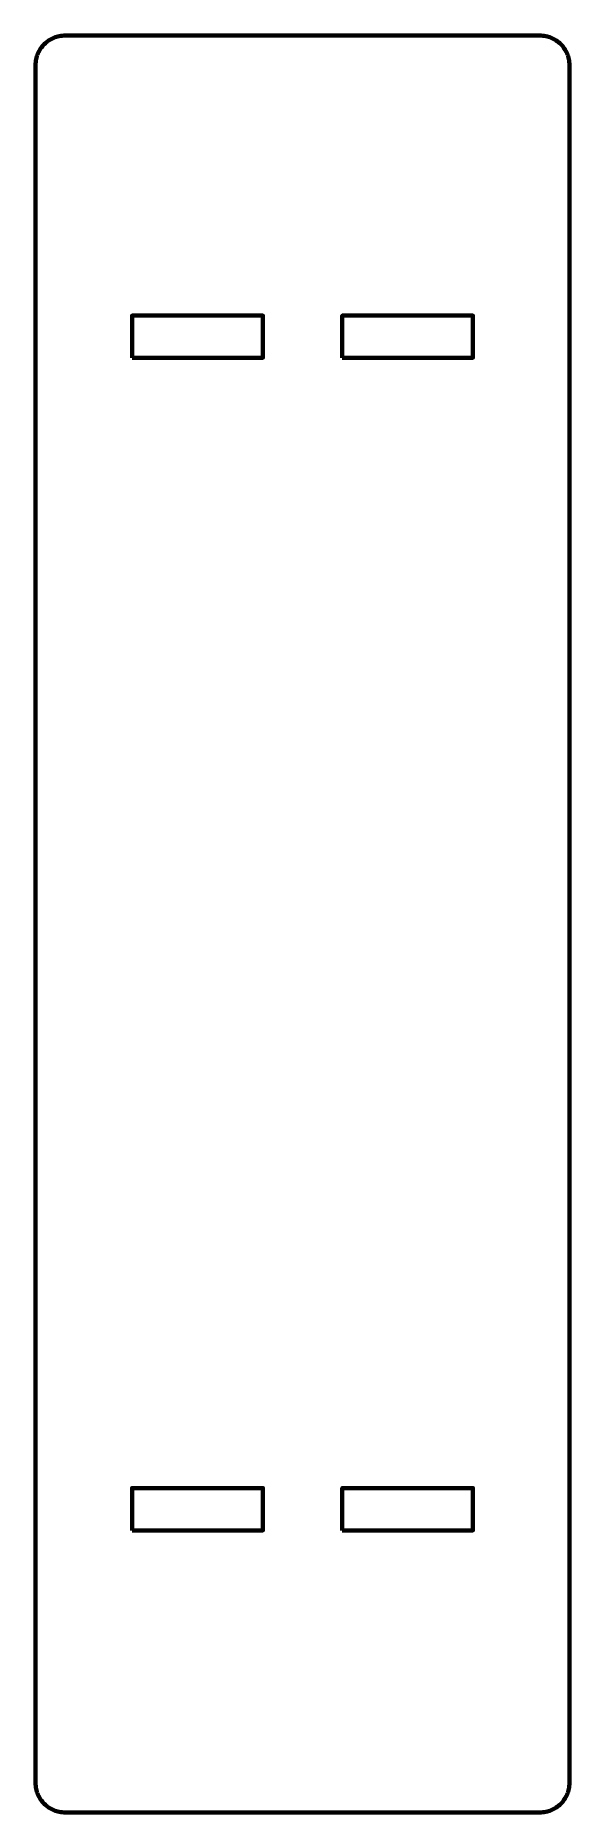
# Model space of a CAD drawing. Header units: inches. Extents: x 19.5 to 28.5, y -39 to -9.
import ezdxf

# ---------------------------------------------------------------- set-up
doc = ezdxf.new("R2010")
doc.units = ezdxf.units.IN
doc.header["$MEASUREMENT"] = 0
doc.layers.add('Outline', color=7, linetype='Continuous', lineweight=0)
doc.layers.add('Pocket', color=7, linetype='Continuous', lineweight=0)

msp = doc.modelspace()

# ---------------------------------------------------------------- linework, layer by layer
at = {"layer": 'Outline', "color": 250, "lineweight": 211, "true_color": 0x231f20}
msp.add_lwpolyline([(28.497, -9.496), (28.497, -9.496), (28.497, -9.497), (28.497, -9.499), (28.497, -9.501), (28.497, -9.504), (28.497, -9.508), (28.497, -9.512), (28.497, -9.517), (28.497, -9.523), (28.497, -9.529), (28.497, -9.536), (28.497, -9.543), (28.497, -9.551), (28.497, -9.56), (28.497, -9.569), (28.497, -9.579), (28.497, -9.59), (28.497, -9.601), (28.497, -9.613), (28.497, -9.625), (28.497, -9.638), (28.497, -9.652), (28.497, -9.666), (28.497, -9.681), (28.497, -9.713), (28.497, -9.747), (28.497, -9.783), (28.497, -9.822), (28.497, -9.863), (28.497, -9.906), (28.497, -9.952), (28.497, -9.999), (28.497, -10.049), (28.497, -10.102), (28.497, -10.156), (28.497, -10.213), (28.497, -10.272), (28.497, -10.333), (28.497, -10.396), (28.497, -10.461), (28.497, -10.528), (28.497, -10.597), (28.497, -10.669), (28.497, -10.742), (28.497, -10.817), (28.497, -10.895), (28.497, -10.974), (28.497, -11.055), (28.497, -11.138), (28.497, -11.223), (28.497, -11.31), (28.497, -11.399), (28.497, -11.489), (28.497, -11.582), (28.497, -11.676), (28.497, -11.772), (28.497, -11.869), (28.497, -11.969), (28.497, -12.07), (28.497, -12.172), (28.497, -12.277), (28.497, -12.383), (28.497, -12.49), (28.497, -12.6), (28.497, -12.71), (28.497, -12.823), (28.497, -12.937), (28.497, -13.052), (28.497, -13.169), (28.497, -13.287), (28.497, -13.407), (28.497, -13.528), (28.497, -13.651), (28.497, -13.775), (28.497, -13.901), (28.497, -14.027), (28.497, -14.155), (28.497, -14.285), (28.497, -14.415), (28.497, -14.547), (28.497, -14.681), (28.497, -14.815), (28.497, -14.951), (28.497, -15.088), (28.497, -15.225), (28.497, -15.365), (28.497, -15.505), (28.497, -15.646), (28.497, -15.789), (28.497, -15.932), (28.497, -16.077), (28.497, -16.222), (28.497, -16.369), (28.497, -16.516), (28.497, -16.665), (28.497, -16.814), (28.497, -16.964), (28.497, -17.115), (28.497, -17.267), (28.497, -17.42), (28.497, -17.574), (28.497, -17.729), (28.497, -17.884), (28.497, -18.04), (28.497, -18.197), (28.497, -18.355), (28.497, -18.513), (28.497, -18.672), (28.497, -18.831), (28.497, -18.992), (28.497, -19.153), (28.497, -19.314), (28.497, -19.639), (28.497, -19.966), (28.497, -20.295), (28.497, -20.625), (28.497, -20.958), (28.497, -21.291), (28.497, -21.627), (28.497, -21.963), (28.497, -22.3), (28.497, -22.638), (28.497, -23.317), (28.497, -23.996), (28.497, -24.675), (28.497, -25.354), (28.497, -25.692), (28.497, -26.029), (28.497, -26.365), (28.497, -26.701), (28.497, -27.034), (28.497, -27.367), (28.497, -27.698), (28.497, -28.026), (28.497, -28.353), (28.497, -28.678), (28.497, -28.839), (28.497, -29), (28.497, -29.161), (28.497, -29.32), (28.497, -29.479), (28.497, -29.637), (28.497, -29.795), (28.497, -29.952), (28.497, -30.108), (28.497, -30.263), (28.497, -30.418), (28.497, -30.572), (28.497, -30.725), (28.497, -30.877), (28.497, -31.028), (28.497, -31.178), (28.497, -31.327), (28.497, -31.476), (28.497, -31.623), (28.497, -31.77), (28.497, -31.915), (28.497, -32.06), (28.497, -32.203), (28.497, -32.346), (28.497, -32.487), (28.497, -32.627), (28.497, -32.767), (28.497, -32.905), (28.497, -33.041), (28.497, -33.177), (28.497, -33.311), (28.497, -33.445), (28.497, -33.577), (28.497, -33.707), (28.497, -33.837), (28.497, -33.965), (28.497, -34.092), (28.497, -34.217), (28.497, -34.341), (28.497, -34.464), (28.497, -34.585), (28.497, -34.705), (28.497, -34.823), (28.497, -34.94), (28.497, -35.055), (28.497, -35.169), (28.497, -35.282), (28.497, -35.393), (28.497, -35.502), (28.497, -35.609), (28.497, -35.715), (28.497, -35.82), (28.497, -35.922), (28.497, -36.024), (28.497, -36.123), (28.497, -36.22), (28.497, -36.316), (28.497, -36.41), (28.497, -36.503), (28.497, -36.593), (28.497, -36.682), (28.497, -36.769), (28.497, -36.854), (28.497, -36.937), (28.497, -37.018), (28.497, -37.097), (28.497, -37.175), (28.497, -37.25), (28.497, -37.323), (28.497, -37.395), (28.497, -37.464), (28.497, -37.531), (28.497, -37.596), (28.497, -37.659), (28.497, -37.72), (28.497, -37.779), (28.497, -37.836), (28.497, -37.89), (28.497, -37.943), (28.497, -37.993), (28.497, -38.041), (28.497, -38.086), (28.497, -38.129), (28.497, -38.17), (28.497, -38.209), (28.497, -38.245), (28.497, -38.279), (28.497, -38.311), (28.497, -38.326), (28.497, -38.34), (28.497, -38.354), (28.497, -38.367), (28.497, -38.379), (28.497, -38.391), (28.497, -38.402), (28.497, -38.413), (28.497, -38.423), (28.497, -38.432), (28.497, -38.441), (28.497, -38.449), (28.497, -38.456), (28.497, -38.463), (28.497, -38.469), (28.497, -38.475), (28.497, -38.48), (28.497, -38.484), (28.497, -38.488), (28.497, -38.491), (28.497, -38.493), (28.497, -38.495), (28.497, -38.496), (28.497, -38.496), (28.496, -38.522), (28.494, -38.547), (28.491, -38.572), (28.487, -38.597), (28.481, -38.621), (28.474, -38.645), (28.466, -38.668), (28.457, -38.691), (28.447, -38.713), (28.436, -38.734), (28.424, -38.755), (28.411, -38.776), (28.397, -38.795), (28.383, -38.814), (28.367, -38.832), (28.35, -38.85), (28.333, -38.866), (28.315, -38.882), (28.296, -38.897), (28.276, -38.911), (28.256, -38.924), (28.235, -38.936), (28.213, -38.947), (28.191, -38.957), (28.169, -38.966), (28.145, -38.974), (28.122, -38.98), (28.097, -38.986), (28.073, -38.99), (28.048, -38.993), (28.022, -38.995), (27.997, -38.996), (27.996, -38.996), (27.995, -38.996), (27.993, -38.996), (27.991, -38.996), (27.988, -38.996), (27.984, -38.996), (27.979, -38.996), (27.974, -38.996), (27.968, -38.996), (27.961, -38.996), (27.954, -38.996), (27.946, -38.996), (27.937, -38.996), (27.928, -38.996), (27.918, -38.996), (27.907, -38.996), (27.896, -38.996), (27.884, -38.996), (27.871, -38.996), (27.858, -38.996), (27.844, -38.996), (27.83, -38.996), (27.815, -38.996), (27.799, -38.996), (27.766, -38.996), (27.731, -38.996), (27.693, -38.996), (27.653, -38.996), (27.611, -38.996), (27.567, -38.996), (27.52, -38.996), (27.472, -38.996), (27.421, -38.996), (27.369, -38.996), (27.315, -38.996), (27.258, -38.996), (27.2, -38.996), (27.141, -38.996), (27.079, -38.996), (27.016, -38.996), (26.951, -38.996), (26.884, -38.996), (26.816, -38.996), (26.747, -38.996), (26.676, -38.996), (26.603, -38.996), (26.529, -38.996), (26.454, -38.996), (26.378, -38.996), (26.3, -38.996), (26.221, -38.996), (26.141, -38.996), (26.06, -38.996), (25.978, -38.996), (25.895, -38.996), (25.811, -38.996), (25.726, -38.996), (25.64, -38.996), (25.553, -38.996), (25.465, -38.996), (25.377, -38.996), (25.288, -38.996), (25.109, -38.996), (24.927, -38.996), (24.743, -38.996), (24.558, -38.996), (24.371, -38.996), (23.997, -38.996), (23.622, -38.996), (23.436, -38.996), (23.251, -38.996), (23.067, -38.996), (22.885, -38.996), (22.705, -38.996), (22.616, -38.996), (22.528, -38.996), (22.44, -38.996), (22.354, -38.996), (22.268, -38.996), (22.183, -38.996), (22.099, -38.996), (22.015, -38.996), (21.933, -38.996), (21.852, -38.996), (21.772, -38.996), (21.693, -38.996), (21.616, -38.996), (21.539, -38.996), (21.464, -38.996), (21.39, -38.996), (21.318, -38.996), (21.247, -38.996), (21.177, -38.996), (21.109, -38.996), (21.043, -38.996), (20.978, -38.996), (20.914, -38.996), (20.853, -38.996), (20.793, -38.996), (20.735, -38.996), (20.679, -38.996), (20.624, -38.996), (20.572, -38.996), (20.522, -38.996), (20.473, -38.996), (20.427, -38.996), (20.383, -38.996), (20.34, -38.996), (20.301, -38.996), (20.263, -38.996), (20.227, -38.996), (20.194, -38.996), (20.179, -38.996), (20.164, -38.996), (20.149, -38.996), (20.136, -38.996), (20.122, -38.996), (20.11, -38.996), (20.098, -38.996), (20.087, -38.996), (20.076, -38.996), (20.066, -38.996), (20.056, -38.996), (20.048, -38.996), (20.04, -38.996), (20.032, -38.996), (20.026, -38.996), (20.02, -38.996), (20.014, -38.996), (20.01, -38.996), (20.006, -38.996), (20.002, -38.996), (20, -38.996), (19.998, -38.996), (19.997, -38.996), (19.997, -38.996), (19.971, -38.995), (19.946, -38.993), (19.921, -38.99), (19.896, -38.986), (19.872, -38.98), (19.848, -38.974), (19.825, -38.966), (19.802, -38.957), (19.78, -38.947), (19.758, -38.936), (19.737, -38.924), (19.717, -38.911), (19.698, -38.897), (19.679, -38.882), (19.661, -38.866), (19.643, -38.85), (19.627, -38.832), (19.611, -38.814), (19.596, -38.795), (19.582, -38.776), (19.569, -38.755), (19.557, -38.734), (19.546, -38.713), (19.536, -38.691), (19.527, -38.668), (19.519, -38.645), (19.512, -38.621), (19.507, -38.597), (19.502, -38.572), (19.499, -38.547), (19.497, -38.522), (19.497, -38.496), (19.497, -38.496), (19.497, -38.495), (19.497, -38.493), (19.497, -38.491), (19.497, -38.488), (19.497, -38.484), (19.497, -38.48), (19.497, -38.475), (19.497, -38.469), (19.497, -38.463), (19.497, -38.456), (19.497, -38.449), (19.497, -38.441), (19.497, -38.432), (19.497, -38.423), (19.497, -38.413), (19.497, -38.402), (19.497, -38.391), (19.497, -38.379), (19.497, -38.367), (19.497, -38.354), (19.497, -38.34), (19.497, -38.326), (19.497, -38.311), (19.497, -38.279), (19.497, -38.245), (19.497, -38.209), (19.497, -38.17), (19.497, -38.129), (19.497, -38.086), (19.497, -38.041), (19.497, -37.993), (19.497, -37.943), (19.497, -37.89), (19.497, -37.836), (19.497, -37.779), (19.497, -37.72), (19.497, -37.659), (19.497, -37.596), (19.497, -37.531), (19.497, -37.464), (19.497, -37.395), (19.497, -37.323), (19.497, -37.25), (19.497, -37.175), (19.497, -37.097), (19.497, -37.018), (19.497, -36.937), (19.497, -36.854), (19.497, -36.769), (19.497, -36.682), (19.497, -36.593), (19.497, -36.503), (19.497, -36.41), (19.497, -36.316), (19.497, -36.22), (19.497, -36.123), (19.497, -36.024), (19.497, -35.922), (19.497, -35.82), (19.497, -35.715), (19.497, -35.609), (19.497, -35.502), (19.497, -35.393), (19.497, -35.282), (19.497, -35.169), (19.497, -35.055), (19.497, -34.94), (19.497, -34.823), (19.497, -34.705), (19.497, -34.585), (19.497, -34.464), (19.497, -34.341), (19.497, -34.217), (19.497, -34.092), (19.497, -33.965), (19.497, -33.837), (19.497, -33.707), (19.497, -33.577), (19.497, -33.445), (19.497, -33.311), (19.497, -33.177), (19.497, -33.041), (19.497, -32.905), (19.497, -32.767), (19.497, -32.627), (19.497, -32.487), (19.497, -32.346), (19.497, -32.203), (19.497, -32.06), (19.497, -31.915), (19.497, -31.77), (19.497, -31.623), (19.497, -31.476), (19.497, -31.327), (19.497, -31.178), (19.497, -31.028), (19.497, -30.877), (19.497, -30.725), (19.497, -30.572), (19.497, -30.418), (19.497, -30.263), (19.497, -30.108), (19.497, -29.952), (19.497, -29.795), (19.497, -29.637), (19.497, -29.479), (19.497, -29.32), (19.497, -29.161), (19.497, -29), (19.497, -28.839), (19.497, -28.678), (19.497, -28.353), (19.497, -28.026), (19.497, -27.698), (19.497, -27.367), (19.497, -27.034), (19.497, -26.701), (19.497, -26.365), (19.497, -26.029), (19.497, -25.692), (19.497, -25.354), (19.497, -24.675), (19.497, -23.996), (19.497, -23.317), (19.497, -22.638), (19.497, -22.3), (19.497, -21.963), (19.497, -21.627), (19.497, -21.291), (19.497, -20.958), (19.497, -20.625), (19.497, -20.295), (19.497, -19.966), (19.497, -19.639), (19.497, -19.314), (19.497, -19.153), (19.497, -18.992), (19.497, -18.831), (19.497, -18.672), (19.497, -18.513), (19.497, -18.355), (19.497, -18.197), (19.497, -18.04), (19.497, -17.884), (19.497, -17.729), (19.497, -17.574), (19.497, -17.42), (19.497, -17.267), (19.497, -17.115), (19.497, -16.964), (19.497, -16.814), (19.497, -16.665), (19.497, -16.516), (19.497, -16.369), (19.497, -16.222), (19.497, -16.077), (19.497, -15.932), (19.497, -15.789), (19.497, -15.646), (19.497, -15.505), (19.497, -15.365), (19.497, -15.225), (19.497, -15.088), (19.497, -14.951), (19.497, -14.815), (19.497, -14.681), (19.497, -14.547), (19.497, -14.415), (19.497, -14.285), (19.497, -14.155), (19.497, -14.027), (19.497, -13.901), (19.497, -13.775), (19.497, -13.651), (19.497, -13.528), (19.497, -13.407), (19.497, -13.287), (19.497, -13.169), (19.497, -13.052), (19.497, -12.937), (19.497, -12.823), (19.497, -12.71), (19.497, -12.6), (19.497, -12.49), (19.497, -12.383), (19.497, -12.277), (19.497, -12.172), (19.497, -12.07), (19.497, -11.969), (19.497, -11.869), (19.497, -11.772), (19.497, -11.676), (19.497, -11.582), (19.497, -11.489), (19.497, -11.399), (19.497, -11.31), (19.497, -11.223), (19.497, -11.138), (19.497, -11.055), (19.497, -10.974), (19.497, -10.895), (19.497, -10.817), (19.497, -10.742), (19.497, -10.669), (19.497, -10.597), (19.497, -10.528), (19.497, -10.461), (19.497, -10.396), (19.497, -10.333), (19.497, -10.272), (19.497, -10.213), (19.497, -10.156), (19.497, -10.102), (19.497, -10.049), (19.497, -9.999), (19.497, -9.952), (19.497, -9.906), (19.497, -9.863), (19.497, -9.822), (19.497, -9.783), (19.497, -9.747), (19.497, -9.713), (19.497, -9.681), (19.497, -9.666), (19.497, -9.652), (19.497, -9.638), (19.497, -9.625), (19.497, -9.613), (19.497, -9.601), (19.497, -9.59), (19.497, -9.579), (19.497, -9.569), (19.497, -9.56), (19.497, -9.551), (19.497, -9.543), (19.497, -9.536), (19.497, -9.529), (19.497, -9.523), (19.497, -9.517), (19.497, -9.512), (19.497, -9.508), (19.497, -9.504), (19.497, -9.501), (19.497, -9.499), (19.497, -9.497), (19.497, -9.496), (19.497, -9.496), (19.497, -9.47), (19.499, -9.445), (19.502, -9.42), (19.507, -9.395), (19.512, -9.371), (19.519, -9.347), (19.527, -9.324), (19.536, -9.301), (19.546, -9.279), (19.557, -9.258), (19.569, -9.237), (19.582, -9.216), (19.596, -9.197), (19.611, -9.178), (19.627, -9.16), (19.643, -9.142), (19.661, -9.126), (19.679, -9.11), (19.698, -9.095), (19.717, -9.081), (19.737, -9.068), (19.758, -9.056), (19.78, -9.045), (19.802, -9.035), (19.825, -9.026), (19.848, -9.019), (19.872, -9.012), (19.896, -9.006), (19.921, -9.002), (19.946, -8.999), (19.971, -8.997), (19.997, -8.996), (19.997, -8.996), (19.998, -8.996), (20, -8.996), (20.002, -8.996), (20.006, -8.996), (20.01, -8.996), (20.014, -8.996), (20.02, -8.996), (20.026, -8.996), (20.032, -8.996), (20.04, -8.996), (20.048, -8.996), (20.056, -8.996), (20.066, -8.996), (20.076, -8.996), (20.087, -8.996), (20.098, -8.996), (20.11, -8.996), (20.122, -8.996), (20.136, -8.996), (20.149, -8.996), (20.164, -8.996), (20.179, -8.996), (20.194, -8.996), (20.227, -8.996), (20.263, -8.996), (20.301, -8.996), (20.34, -8.996), (20.383, -8.996), (20.427, -8.996), (20.473, -8.996), (20.522, -8.996), (20.572, -8.996), (20.624, -8.996), (20.679, -8.996), (20.735, -8.996), (20.793, -8.996), (20.853, -8.996), (20.914, -8.996), (20.978, -8.996), (21.043, -8.996), (21.109, -8.996), (21.177, -8.996), (21.247, -8.996), (21.318, -8.996), (21.39, -8.996), (21.464, -8.996), (21.539, -8.996), (21.616, -8.996), (21.693, -8.996), (21.772, -8.996), (21.852, -8.996), (21.933, -8.996), (22.015, -8.996), (22.099, -8.996), (22.183, -8.996), (22.268, -8.996), (22.354, -8.996), (22.44, -8.996), (22.528, -8.996), (22.616, -8.996), (22.705, -8.996), (22.885, -8.996), (23.067, -8.996), (23.251, -8.996), (23.436, -8.996), (23.622, -8.996), (23.997, -8.996), (24.371, -8.996), (24.558, -8.996), (24.743, -8.996), (24.927, -8.996), (25.109, -8.996), (25.288, -8.996), (25.377, -8.996), (25.465, -8.996), (25.553, -8.996), (25.64, -8.996), (25.726, -8.996), (25.811, -8.996), (25.895, -8.996), (25.978, -8.996), (26.06, -8.996), (26.141, -8.996), (26.221, -8.996), (26.3, -8.996), (26.378, -8.996), (26.454, -8.996), (26.529, -8.996), (26.603, -8.996), (26.676, -8.996), (26.747, -8.996), (26.816, -8.996), (26.884, -8.996), (26.951, -8.996), (27.016, -8.996), (27.079, -8.996), (27.141, -8.996), (27.2, -8.996), (27.258, -8.996), (27.315, -8.996), (27.369, -8.996), (27.421, -8.996), (27.472, -8.996), (27.52, -8.996), (27.567, -8.996), (27.611, -8.996), (27.653, -8.996), (27.693, -8.996), (27.731, -8.996), (27.766, -8.996), (27.799, -8.996), (27.815, -8.996), (27.83, -8.996), (27.844, -8.996), (27.858, -8.996), (27.871, -8.996), (27.884, -8.996), (27.896, -8.996), (27.907, -8.996), (27.918, -8.996), (27.928, -8.996), (27.937, -8.996), (27.946, -8.996), (27.954, -8.996), (27.961, -8.996), (27.968, -8.996), (27.974, -8.996), (27.979, -8.996), (27.984, -8.996), (27.988, -8.996), (27.991, -8.996), (27.993, -8.996), (27.995, -8.996), (27.996, -8.996), (27.997, -8.996), (28.022, -8.997), (28.048, -8.999), (28.073, -9.002), (28.097, -9.006), (28.122, -9.012), (28.145, -9.019), (28.169, -9.026), (28.191, -9.035), (28.213, -9.045), (28.235, -9.056), (28.256, -9.068), (28.276, -9.081), (28.296, -9.095), (28.315, -9.11), (28.333, -9.126), (28.35, -9.142), (28.367, -9.16), (28.383, -9.178), (28.397, -9.197), (28.411, -9.216), (28.424, -9.237), (28.436, -9.258), (28.447, -9.279), (28.457, -9.301), (28.466, -9.324), (28.474, -9.347), (28.481, -9.371), (28.487, -9.395), (28.491, -9.42), (28.494, -9.445), (28.496, -9.47), (28.497, -9.496)], dxfattribs=at)
at = {"layer": 'Pocket', "color": 250, "lineweight": 211, "true_color": 0x231f20}
for points in [[(21.123, -14.436), (23.328, -14.436), (23.328, -13.723), (21.123, -13.723)], [(24.666, -14.436), (26.871, -14.436), (26.871, -13.723), (24.666, -13.723)], [(21.123, -34.233), (23.328, -34.233), (23.328, -33.52), (21.123, -33.52)], [(24.666, -34.233), (26.871, -34.233), (26.871, -33.52), (24.666, -33.52)]]:
    msp.add_lwpolyline(points, close=True, dxfattribs=at)

doc.saveas('drawing.dxf')
